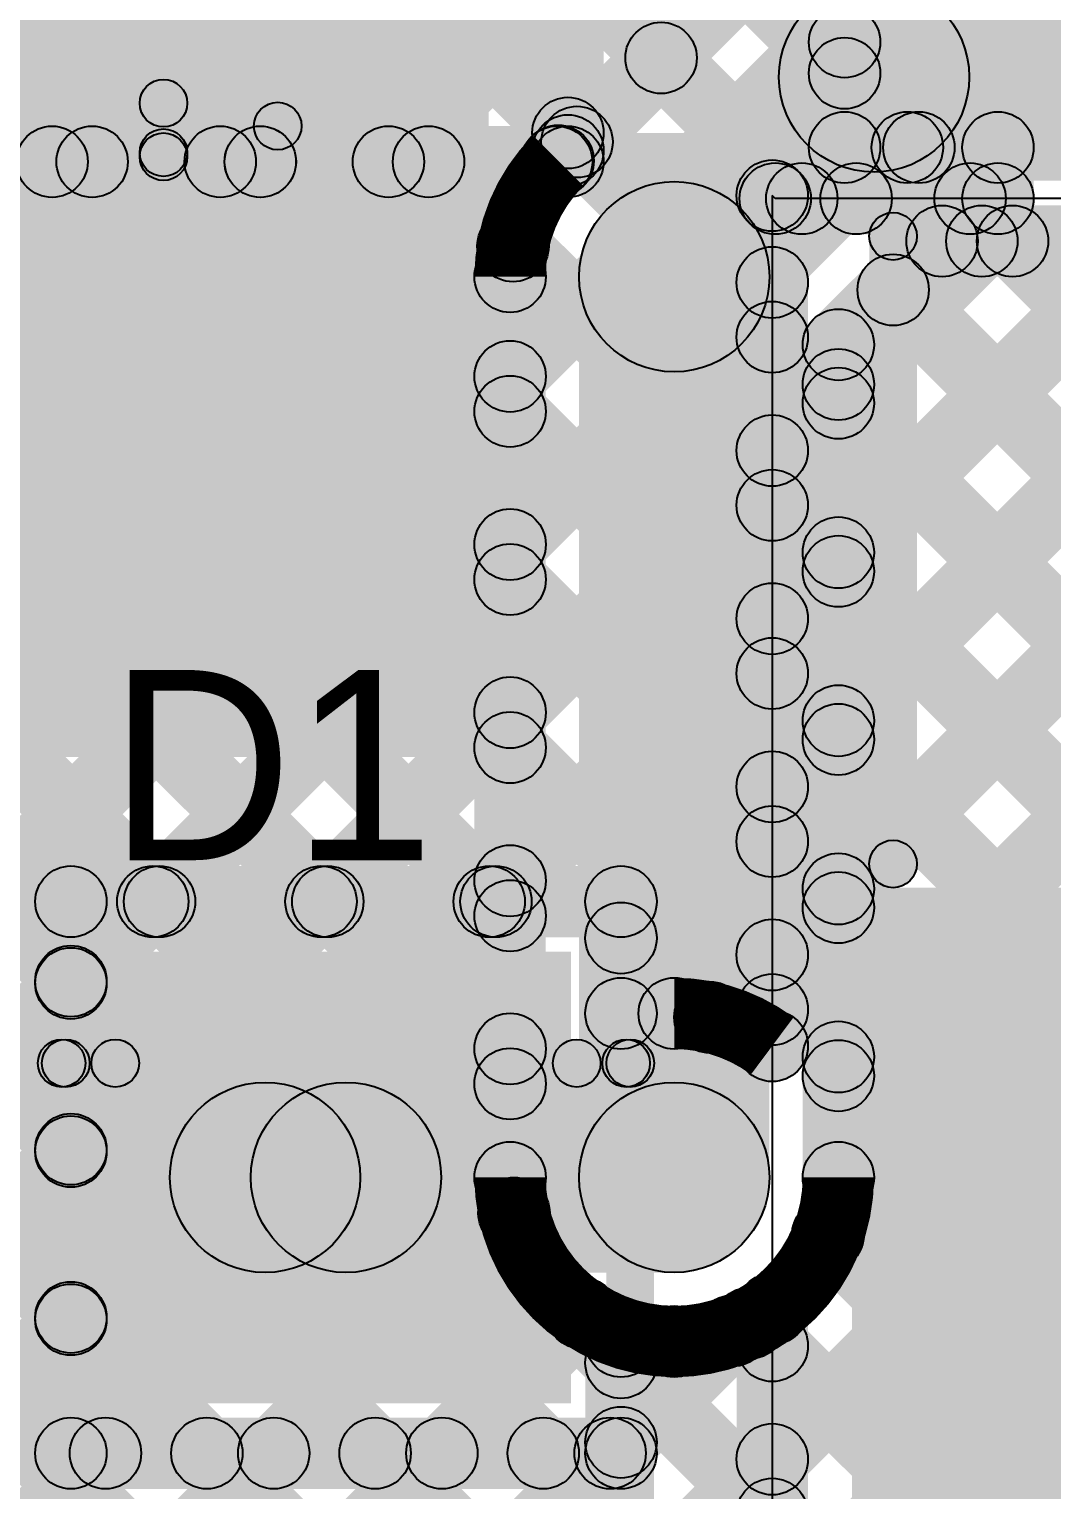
# Model space of a CAD drawing. Header units: millimetres. Extents: x 0 to 210, y 0 to 213.
# Drawn here: x 0.8904 to 1.1054, y 1.3029 to 1.6101 of the extents above; entities that cross this region are included whole.
import ezdxf

# ---------------------------------------------------------------- set-up
doc = ezdxf.new("R2010")
doc.units = ezdxf.units.MM
doc.header["$MEASUREMENT"] = 0
for name, color, linetype in [('BottomLayer', 5, 'Continuous'), ('TopLayer', 1, 'Continuous'), ('TopOverlay', 2, 'Continuous'), ('TopPaste', 8, 'Continuous'), ('TopSolder', 216, 'Continuous'), ('ViaHoleLayer', 16, 'Continuous')]:
    doc.layers.add(name, color=color, linetype=linetype)

# ---------------------------------------------------------------- blocks, each defined once
blk = doc.blocks.new('SLF10145T_100M2R5_PF_33')
at = {"layer": 'TopLayer'}
blk.add_hatch(color=1, dxfattribs=at).paths.add_polyline_path([(0.11024, 0.06299), (0.20866, 0.06299), (0.20866, -0.06299), (0.11024, -0.06299)])
at = {"layer": 'TopOverlay'}
h = blk.add_hatch(color=2, dxfattribs=at)
edge = h.paths.add_edge_path()
edge.add_arc((0.204, -0.072), 0.005, 0, 360)
for points in [[(0.199, -0.072), (0.209, -0.072), (0.209, -0.204), (0.199, -0.204)], [(0.204, -0.199), (0.204, -0.209), (-0.204, -0.209), (-0.204, -0.199)]]:
    blk.add_hatch(color=2, dxfattribs=at).paths.add_polyline_path(points)
h = blk.add_hatch(color=2, dxfattribs=at)
edge = h.paths.add_edge_path()
edge.add_arc((0.204, -0.204), 0.005, 0, 360)
h = blk.add_hatch(color=2, dxfattribs=at)
edge = h.paths.add_edge_path()
edge.add_arc((0.204, -0.204), 0.005, 0, 360)
at = {"layer": 'TopPaste'}
blk.add_hatch(color=8, dxfattribs=at).paths.add_polyline_path([(0.11024, 0.06299), (0.20866, 0.06299), (0.20866, -0.06299), (0.11024, -0.06299)])
at = {"layer": 'TopSolder'}
blk.add_hatch(color=216, dxfattribs=at).paths.add_polyline_path([(0.10624, 0.06699), (0.21266, 0.06699), (0.21266, -0.06699), (0.10624, -0.06699)])
at = {"layer": 'TopOverlay'}
for centre in [(0.204, -0.072), (0.204, -0.204), (0.204, -0.204)]:
    blk.add_circle(centre, 0.005, dxfattribs=at)
blk = doc.blocks.new('DO_214AC_37')
at = {"layer": 'TopLayer'}
for points in [[(-0.13209, -0.04331), (-0.13209, 0.04331), (-0.04508, 0.04331), (-0.04508, -0.04331)], [(0.04508, -0.04331), (0.04508, 0.04331), (0.13209, 0.04331), (0.13209, -0.04331)]]:
    blk.add_hatch(color=1, dxfattribs=at).paths.add_polyline_path(points)
at = {"layer": 'TopOverlay'}
for points in [[(-0.194, -0.06496), (-0.13512, -0.06496), (-0.13512, 0.06496), (-0.194, 0.06496)], [(-0.13598, 0.04591), (-0.09354, 0.04591), (-0.09354, 0.06496), (-0.13598, 0.06496)], [(0.1126, 0.06476), (0.1126, 0.05476), (-0.10307, 0.05476), (-0.10307, 0.06476)], [(0.1076, 0.0589), (0.1176, 0.0589), (0.1176, 0.0485), (0.1076, 0.0485)], [(-0.13598, -0.06496), (-0.09354, -0.06496), (-0.09354, -0.04591), (-0.13598, -0.04591)], [(0.1076, -0.0485), (0.1176, -0.0485), (0.1176, -0.0589), (0.1076, -0.0589)], [(0.1126, -0.05476), (0.1126, -0.06476), (-0.10307, -0.06476), (-0.10307, -0.05476)]]:
    blk.add_hatch(color=2, dxfattribs=at).paths.add_polyline_path(points)
h = blk.add_hatch(color=2, dxfattribs=at)
edge = h.paths.add_edge_path()
edge.add_arc((-0.10307, 0.05976), 0.005, 0, 360)
h = blk.add_hatch(color=2, dxfattribs=at)
edge = h.paths.add_edge_path()
edge.add_arc((0.1126, 0.05976), 0.005, 0, 360)
h = blk.add_hatch(color=2, dxfattribs=at)
edge = h.paths.add_edge_path()
edge.add_arc((0.1126, 0.0589), 0.005, 0, 360)
h = blk.add_hatch(color=2, dxfattribs=at)
edge = h.paths.add_edge_path()
edge.add_arc((0.1126, 0.0485), 0.005, 0, 360)
h = blk.add_hatch(color=2, dxfattribs=at)
edge = h.paths.add_edge_path()
edge.add_arc((0.1126, -0.0485), 0.005, 0, 360)
h = blk.add_hatch(color=2, dxfattribs=at)
edge = h.paths.add_edge_path()
edge.add_arc((-0.10307, -0.05976), 0.005, 0, 360)
h = blk.add_hatch(color=2, dxfattribs=at)
edge = h.paths.add_edge_path()
edge.add_arc((0.1126, -0.0589), 0.005, 0, 360)
h = blk.add_hatch(color=2, dxfattribs=at)
edge = h.paths.add_edge_path()
edge.add_arc((0.1126, -0.05976), 0.005, 0, 360)
at = {"layer": 'TopPaste'}
for points in [[(-0.13209, -0.04331), (-0.13209, 0.04331), (-0.04508, 0.04331), (-0.04508, -0.04331)], [(0.04508, -0.04331), (0.04508, 0.04331), (0.13209, 0.04331), (0.13209, -0.04331)]]:
    blk.add_hatch(color=8, dxfattribs=at).paths.add_polyline_path(points)
at = {"layer": 'TopSolder'}
for points in [[(-0.13609, -0.04731), (-0.13609, 0.04731), (-0.04108, 0.04731), (-0.04108, -0.04731)], [(0.04108, -0.04731), (0.04108, 0.04731), (0.13609, 0.04731), (0.13609, -0.04731)]]:
    blk.add_hatch(color=216, dxfattribs=at).paths.add_polyline_path(points)
at = {"layer": 'TopOverlay'}
for centre in [(-0.10307, 0.05976), (0.1126, 0.05976), (0.1126, 0.0589), (0.1126, 0.0485), (0.1126, -0.0485), (-0.10307, -0.05976), (0.1126, -0.0589), (0.1126, -0.05976)]:
    blk.add_circle(centre, 0.005, dxfattribs=at)
blk = doc.blocks.new('DO_214AC_38')
at = {"layer": 'TopLayer'}
blk.add_hatch(color=1, dxfattribs=at).paths.add_polyline_path([(0.04508, -0.04331), (0.04508, 0.04331), (0.13209, 0.04331), (0.13209, -0.04331)])
at = {"layer": 'TopOverlay'}
for points in [[(-0.10307, 0.05476), (-0.10307, 0.06476), (0.1126, 0.06476), (0.1126, 0.05476)], [(0.1076, 0.0589), (0.1176, 0.0589), (0.1176, 0.0485), (0.1076, 0.0485)], [(0.1076, -0.0485), (0.1176, -0.0485), (0.1176, -0.0589), (0.1076, -0.0589)], [(-0.10307, -0.06476), (-0.10307, -0.05476), (0.1126, -0.05476), (0.1126, -0.06476)]]:
    blk.add_hatch(color=2, dxfattribs=at).paths.add_polyline_path(points)
h = blk.add_hatch(color=2, dxfattribs=at)
edge = h.paths.add_edge_path()
edge.add_arc((0.1126, 0.05976), 0.005, 0, 360)
h = blk.add_hatch(color=2, dxfattribs=at)
edge = h.paths.add_edge_path()
edge.add_arc((0.1126, 0.0589), 0.005, 0, 360)
h = blk.add_hatch(color=2, dxfattribs=at)
edge = h.paths.add_edge_path()
edge.add_arc((0.1126, 0.0485), 0.005, 0, 360)
h = blk.add_hatch(color=2, dxfattribs=at)
edge = h.paths.add_edge_path()
edge.add_arc((0.1126, -0.0485), 0.005, 0, 360)
h = blk.add_hatch(color=2, dxfattribs=at)
edge = h.paths.add_edge_path()
edge.add_arc((0.1126, -0.0589), 0.005, 0, 360)
h = blk.add_hatch(color=2, dxfattribs=at)
edge = h.paths.add_edge_path()
edge.add_arc((0.1126, -0.05976), 0.005, 0, 360)
at = {"layer": 'TopPaste'}
blk.add_hatch(color=8, dxfattribs=at).paths.add_polyline_path([(0.04508, -0.04331), (0.04508, 0.04331), (0.13209, 0.04331), (0.13209, -0.04331)])
at = {"layer": 'TopSolder'}
blk.add_hatch(color=216, dxfattribs=at).paths.add_polyline_path([(0.04108, -0.04731), (0.04108, 0.04731), (0.13609, 0.04731), (0.13609, -0.04731)])
at = {"layer": 'TopOverlay'}
for centre in [(0.1126, 0.05976), (0.1126, 0.0589), (0.1126, 0.0485), (0.1126, -0.0485), (0.1126, -0.0589), (0.1126, -0.05976)]:
    blk.add_circle(centre, 0.005, dxfattribs=at)

msp = doc.modelspace()

# ---------------------------------------------------------------- hatches: boundary and pattern name
at = {"layer": 'BottomLayer'}
for points in [[(0.59705, 2.0196), (0.60766, 2.0302), (1.02854, 1.60933), (1.01793, 1.59872)], [(0.59032, 1.99097), (0.60093, 2.00158), (1.01086, 1.59165), (1.00025, 1.58104)], [(0.4958, 1.20752), (0.4852, 1.21813), (1.23787, 1.9708), (1.24848, 1.9602)], [(0.58914, 1.95679), (0.59975, 1.9674), (0.99741, 1.56974), (0.9868, 1.55914)], [(0.4958, 1.17217), (0.4852, 1.18277), (1.2387, 1.93627), (1.2493, 1.92567)], [(0.58964, 1.92094), (0.60025, 1.93155), (0.9968, 1.53499), (0.9862, 1.52439)], [(0.58964, 1.92094), (0.60025, 1.93154), (0.9968, 1.53499), (0.9862, 1.52438)], [(0.4958, 1.13681), (0.4852, 1.14742), (1.24458, 1.9068), (1.25519, 1.8962)], [(0.59188, 1.88334), (0.60249, 1.89395), (0.9968, 1.49964), (0.9862, 1.48903)], [(0.59272, 1.84715), (0.60333, 1.85775), (0.9968, 1.46428), (0.9862, 1.45367)], [(0.4958, 1.10145), (0.4852, 1.11206), (1.15564, 1.7825), (1.16624, 1.77189)], [(0.4958, 1.0661), (0.4852, 1.07671), (1.16648, 1.75799), (1.17709, 1.74739)], [(0.72342, 1.68109), (0.73403, 1.6917), (0.9968, 1.42892), (0.9862, 1.41832)], [(0.71182, 1.65734), (0.72243, 1.66795), (0.9968, 1.39357), (0.9862, 1.38296)], [(0.64382, 1.65463), (0.65442, 1.66524), (1.04147, 1.2782), (1.03086, 1.26759)], [(0.6779, 1.65591), (0.68851, 1.66651), (1.0697, 1.28532), (1.0591, 1.27471)], [(0.54046, 1.65193), (0.55106, 1.66253), (1.0098, 1.20379), (0.9992, 1.19319)], [(0.57512, 1.65262), (0.58572, 1.66323), (1.01112, 1.23783), (1.00052, 1.22722)], [(0.60956, 1.65353), (0.62017, 1.66414), (1.02232, 1.26199), (1.01171, 1.25138)], [(1.00691, 1.57709), (0.9963, 1.5877), (1.0383, 1.6297), (1.04891, 1.61909)], [(1.068, 1.58), (1.068, 1.62), (1.614, 1.62), (1.614, 1.58)], [(1.04014, 1.54386), (1.01186, 1.57214), (1.05386, 1.61414), (1.08214, 1.58586)], [(1.08229, 1.558), (1.08229, 1.573), (1.614, 1.573), (1.614, 1.558)], [(0.7521, 1.0042), (0.74149, 1.0148), (1.29749, 1.5708), (1.3081, 1.5602)], [(1.05646, 1.2732), (1.04585, 1.28381), (1.33285, 1.5708), (1.34345, 1.5602)], [(1.06354, 1.351), (1.05294, 1.3616), (1.26214, 1.5708), (1.27274, 1.5602)], [(1.0658, 1.45932), (1.0552, 1.46993), (1.15607, 1.5708), (1.16668, 1.5602)], [(1.0658, 1.38861), (1.0552, 1.39922), (1.22678, 1.5708), (1.23739, 1.5602)], [(1.0658, 1.42397), (1.0552, 1.43457), (1.19143, 1.5708), (1.20203, 1.5602)], [(1.0658, 1.53841), (1.0552, 1.54901), (1.07699, 1.5708), (1.08759, 1.5602)], [(1.0658, 1.53003), (1.0552, 1.54064), (1.08536, 1.5708), (1.09597, 1.5602)], [(1.0658, 1.49468), (1.0552, 1.50528), (1.12072, 1.5708), (1.13132, 1.5602)], [(1.09332, 1.27471), (1.08271, 1.28532), (1.3682, 1.5708), (1.37881, 1.5602)], [(1.09181, 1.5602), (1.10241, 1.5708), (1.4228, 1.25041), (1.4122, 1.23981)], [(1.06672, 1.54993), (1.07733, 1.56054), (1.4228, 1.21506), (1.4122, 1.20445)], [(0.999, 1.36858), (0.984, 1.36858), (0.984, 1.558), (0.999, 1.558)], [(1.046, 1.36858), (1.006, 1.36858), (1.006, 1.558), (1.046, 1.558)], [(0.4958, 1.03074), (0.4852, 1.04135), (0.9862, 1.54235), (0.9968, 1.53174)], [(1.068, 1.36858), (1.053, 1.36858), (1.053, 1.54371), (1.068, 1.54371)], [(1.0552, 1.5261), (1.0658, 1.5367), (1.4228, 1.1797), (1.4122, 1.1691)], [(0.4958, 0.99539), (0.4852, 1.006), (0.9862, 1.507), (0.9968, 1.49639)], [(1.0552, 1.49074), (1.0658, 1.50135), (1.32215, 1.245), (1.31155, 1.23439)], [(0.4958, 0.96003), (0.4852, 0.97064), (0.9862, 1.47164), (0.9968, 1.46103)], [(1.0552, 1.45538), (1.0658, 1.46599), (1.31001, 1.22178), (1.29941, 1.21117)], [(1.0552, 1.45539), (1.0658, 1.46599), (1.31001, 1.22178), (1.29941, 1.21118)], [(0.57492, 1.00379), (0.56431, 1.0144), (0.9862, 1.43628), (0.9968, 1.42568)], [(1.0552, 1.42003), (1.0658, 1.43064), (1.3138, 1.18264), (1.3032, 1.17203)], [(0.61068, 1.0042), (0.60007, 1.0148), (0.9862, 1.40093), (0.9968, 1.39032)], [(1.0552, 1.38467), (1.0658, 1.39528), (1.3138, 1.14728), (1.3032, 1.13667)], [(0.64603, 1.0042), (0.63543, 1.0148), (0.98702, 1.3664), (0.99763, 1.35579)], [(1.05309, 1.35142), (1.0637, 1.36203), (1.3138, 1.11192), (1.3032, 1.10132)], [(0.68139, 1.0042), (0.67078, 1.0148), (1.00132, 1.34534), (1.01193, 1.33474)], [(1.03653, 1.33263), (1.04714, 1.34323), (1.10506, 1.28532), (1.09445, 1.27471)], [(0.71674, 1.0042), (0.70614, 1.0148), (1.03298, 1.34165), (1.04359, 1.33104)]]:
    msp.add_hatch(color=5, dxfattribs=at).paths.add_polyline_path(points)
h = msp.add_hatch(color=5, dxfattribs=at)
edge = h.paths.add_edge_path()
edge.add_arc((1.068, 1.6), 0.02, 0, 360)
h = msp.add_hatch(color=5, dxfattribs=at)
edge = h.paths.add_edge_path()
edge.add_arc((1.068, 1.6), 0.02, 0, 360)
h = msp.add_hatch(color=5, dxfattribs=at)
edge = h.paths.add_edge_path()
edge.add_arc((1.02323, 1.60402), 0.0075, 0, 360)
h = msp.add_hatch(color=5, dxfattribs=at)
edge = h.paths.add_edge_path()
edge.add_arc((1.00556, 1.58635), 0.0075, 0, 360)
h = msp.add_hatch(color=5, dxfattribs=at)
edge = h.paths.add_edge_path()
edge.add_arc((1.0016, 1.5824), 0.0075, 0, 360)
h = msp.add_hatch(color=5, dxfattribs=at)
edge = h.paths.add_edge_path()
edge.add_arc((1.0016, 1.5824), 0.0075, 0, 360)
h = msp.add_hatch(color=5, dxfattribs=at)
edge = h.paths.add_edge_path()
edge.add_arc((1.0016, 1.5824), 0.0075, 0, 360)
h = msp.add_hatch(color=5, dxfattribs=at)
edge = h.paths.add_edge_path()
edge.add_arc((1.026, 1.558), 0.02, 0, 360)
h = msp.add_hatch(color=5, dxfattribs=at)
edge = h.paths.add_edge_path()
edge.add_arc((1.026, 1.558), 0.02, 0, 360)
h = msp.add_hatch(color=5, dxfattribs=at)
edge = h.paths.add_edge_path()
edge.add_arc((1.08229, 1.5655), 0.0075, 0, 360)
h = msp.add_hatch(color=5, dxfattribs=at)
edge = h.paths.add_edge_path()
edge.add_arc((1.08229, 1.5655), 0.0075, 0, 360)
h = msp.add_hatch(color=5, dxfattribs=at)
edge = h.paths.add_edge_path()
edge.add_arc((1.09066, 1.5655), 0.0075, 0, 360)
h = msp.add_hatch(color=5, dxfattribs=at)
edge = h.paths.add_edge_path()
edge.add_arc((1.09711, 1.5655), 0.0075, 0, 360)
h = msp.add_hatch(color=5, dxfattribs=at)
edge = h.paths.add_edge_path()
edge.add_arc((0.99211, 1.56444), 0.0075, 0, 360)
h = msp.add_hatch(color=5, dxfattribs=at)
edge = h.paths.add_edge_path()
edge.add_arc((0.9915, 1.558), 0.0075, 0, 360)
h = msp.add_hatch(color=5, dxfattribs=at)
edge = h.paths.add_edge_path()
edge.add_arc((0.9915, 1.558), 0.0075, 0, 360)
h = msp.add_hatch(color=5, dxfattribs=at)
edge = h.paths.add_edge_path()
edge.add_arc((0.9915, 1.558), 0.0075, 0, 360)
h = msp.add_hatch(color=5, dxfattribs=at)
edge = h.paths.add_edge_path()
edge.add_arc((1.07202, 1.55523), 0.0075, 0, 360)
h = msp.add_hatch(color=5, dxfattribs=at)
edge = h.paths.add_edge_path()
edge.add_arc((1.0605, 1.54371), 0.0075, 0, 360)
h = msp.add_hatch(color=5, dxfattribs=at)
edge = h.paths.add_edge_path()
edge.add_arc((1.0605, 1.54371), 0.0075, 0, 360)
h = msp.add_hatch(color=5, dxfattribs=at)
edge = h.paths.add_edge_path()
edge.add_arc((0.9915, 1.53705), 0.0075, 0, 360)
h = msp.add_hatch(color=5, dxfattribs=at)
edge = h.paths.add_edge_path()
edge.add_arc((1.0605, 1.53534), 0.0075, 0, 360)
h = msp.add_hatch(color=5, dxfattribs=at)
edge = h.paths.add_edge_path()
edge.add_arc((0.9915, 1.52969), 0.0075, 0, 360)
h = msp.add_hatch(color=5, dxfattribs=at)
edge = h.paths.add_edge_path()
edge.add_arc((0.9915, 1.52969), 0.0075, 0, 360)
h = msp.add_hatch(color=5, dxfattribs=at)
edge = h.paths.add_edge_path()
edge.add_arc((1.0605, 1.5314), 0.0075, 0, 360)
h = msp.add_hatch(color=5, dxfattribs=at)
edge = h.paths.add_edge_path()
edge.add_arc((0.9915, 1.50169), 0.0075, 0, 360)
h = msp.add_hatch(color=5, dxfattribs=at)
edge = h.paths.add_edge_path()
edge.add_arc((1.0605, 1.49998), 0.0075, 0, 360)
h = msp.add_hatch(color=5, dxfattribs=at)
edge = h.paths.add_edge_path()
edge.add_arc((1.0605, 1.49605), 0.0075, 0, 360)
h = msp.add_hatch(color=5, dxfattribs=at)
edge = h.paths.add_edge_path()
edge.add_arc((0.9915, 1.49433), 0.0075, 0, 360)
h = msp.add_hatch(color=5, dxfattribs=at)
edge = h.paths.add_edge_path()
edge.add_arc((0.9915, 1.46634), 0.0075, 0, 360)
h = msp.add_hatch(color=5, dxfattribs=at)
edge = h.paths.add_edge_path()
edge.add_arc((1.0605, 1.46463), 0.0075, 0, 360)
h = msp.add_hatch(color=5, dxfattribs=at)
edge = h.paths.add_edge_path()
edge.add_arc((0.9915, 1.45898), 0.0075, 0, 360)
h = msp.add_hatch(color=5, dxfattribs=at)
edge = h.paths.add_edge_path()
edge.add_arc((1.0605, 1.46069), 0.0075, 0, 360)
h = msp.add_hatch(color=5, dxfattribs=at)
edge = h.paths.add_edge_path()
edge.add_arc((1.0605, 1.46069), 0.0075, 0, 360)
h = msp.add_hatch(color=5, dxfattribs=at)
edge = h.paths.add_edge_path()
edge.add_arc((0.9915, 1.43098), 0.0075, 0, 360)
h = msp.add_hatch(color=5, dxfattribs=at)
edge = h.paths.add_edge_path()
edge.add_arc((1.0605, 1.42927), 0.0075, 0, 360)
h = msp.add_hatch(color=5, dxfattribs=at)
edge = h.paths.add_edge_path()
edge.add_arc((1.0605, 1.42533), 0.0075, 0, 360)
h = msp.add_hatch(color=5, dxfattribs=at)
edge = h.paths.add_edge_path()
edge.add_arc((0.9915, 1.42362), 0.0075, 0, 360)
h = msp.add_hatch(color=5, dxfattribs=at)
edge = h.paths.add_edge_path()
edge.add_arc((0.9915, 1.39563), 0.0075, 0, 360)
h = msp.add_hatch(color=5, dxfattribs=at)
edge = h.paths.add_edge_path()
edge.add_arc((1.0605, 1.39392), 0.0075, 0, 360)
h = msp.add_hatch(color=5, dxfattribs=at)
edge = h.paths.add_edge_path()
edge.add_arc((0.9915, 1.38827), 0.0075, 0, 360)
h = msp.add_hatch(color=5, dxfattribs=at)
edge = h.paths.add_edge_path()
edge.add_arc((1.0605, 1.38998), 0.0075, 0, 360)
h = msp.add_hatch(color=5, dxfattribs=at)
edge = h.paths.add_edge_path()
edge.add_arc((1.026, 1.36858), 0.02, 0, 360)
h = msp.add_hatch(color=5, dxfattribs=at)
edge = h.paths.add_edge_path()
edge.add_arc((1.026, 1.36858), 0.01181, 0, 360)
h = msp.add_hatch(color=5, dxfattribs=at)
edge = h.paths.add_edge_path()
edge.add_arc((0.9915, 1.36858), 0.0075, 0, 360)
h = msp.add_hatch(color=5, dxfattribs=at)
edge = h.paths.add_edge_path()
edge.add_arc((0.9915, 1.36858), 0.0075, 0, 360)
h = msp.add_hatch(color=5, dxfattribs=at)
edge = h.paths.add_edge_path()
edge.add_arc((1.0605, 1.36858), 0.0075, 0, 360)
h = msp.add_hatch(color=5, dxfattribs=at)
edge = h.paths.add_edge_path()
edge.add_arc((1.0605, 1.36858), 0.0075, 0, 360)
h = msp.add_hatch(color=5, dxfattribs=at)
edge = h.paths.add_edge_path()
edge.add_arc((0.99232, 1.36109), 0.0075, 0, 360)
h = msp.add_hatch(color=5, dxfattribs=at)
edge = h.paths.add_edge_path()
edge.add_arc((1.0584, 1.35672), 0.0075, 0, 360)
h = msp.add_hatch(color=5, dxfattribs=at)
edge = h.paths.add_edge_path()
edge.add_arc((1.05824, 1.3563), 0.0075, 0, 360)
h = msp.add_hatch(color=5, dxfattribs=at)
edge = h.paths.add_edge_path()
edge.add_arc((1.00662, 1.34004), 0.0075, 0, 360)
h = msp.add_hatch(color=5, dxfattribs=at)
edge = h.paths.add_edge_path()
edge.add_arc((1.04183, 1.33793), 0.0075, 0, 360)
h = msp.add_hatch(color=5, dxfattribs=at)
edge = h.paths.add_edge_path()
edge.add_arc((1.03828, 1.33634), 0.0075, 0, 360)
at = {"layer": 'TopLayer'}
for points in [[(0.73567, 1.7042), (0.74628, 1.7148), (1.05191, 1.40917), (1.0413, 1.39857)], [(0.33, 1.457), (0.987, 1.457), (0.987, 1.703), (0.33, 1.703)], [(1.01116, 1.58219), (0.99616, 1.58219), (0.99616, 1.70381), (1.01116, 1.70381)], [(1.06931, 1.58519), (1.05431, 1.58519), (1.05431, 1.6985), (1.06931, 1.6985)], [(0.72342, 1.68109), (0.73403, 1.6917), (0.99384, 1.43189), (0.98323, 1.42128)], [(0.71182, 1.65734), (0.72243, 1.66795), (0.95848, 1.43189), (0.94788, 1.42128)], [(0.6779, 1.65591), (0.68851, 1.66651), (0.92313, 1.43189), (0.91252, 1.42128)], [(0.99835, 1.65365), (1.00896, 1.66426), (1.06712, 1.6061), (1.05651, 1.59549)], [(1.00896, 1.57926), (0.99835, 1.58986), (1.05651, 1.64802), (1.06712, 1.63741)], [(0.94765, 1.58969), (0.93765, 1.58969), (0.93765, 1.643), (0.94765, 1.643)], [(0.99835, 1.6183), (1.00896, 1.6289), (1.05813, 1.57974), (1.04752, 1.56913)], [(0.86526, 1.4002), (0.85465, 1.4108), (1.05651, 1.61267), (1.06712, 1.60206)], [(0.99835, 1.58294), (1.00896, 1.59355), (1.05191, 1.5506), (1.0413, 1.53999)], [(1.06181, 1.57769), (1.06181, 1.59269), (1.09405, 1.59269), (1.09405, 1.57769)], [(0.88165, 1.57469), (0.88165, 1.58969), (1.00366, 1.58969), (1.00366, 1.57469)], [(1.00659, 1.57689), (0.99599, 1.5875), (0.99835, 1.58986), (1.00896, 1.57926)], [(1.06954, 1.56913), (1.05894, 1.57974), (1.0697, 1.5905), (1.0803, 1.57989)], [(1.07212, 1.57989), (1.08272, 1.5905), (1.09348, 1.57974), (1.08288, 1.56913)], [(0.75076, 1.42713), (0.74016, 1.43773), (0.88992, 1.5875), (0.90053, 1.57689)], [(0.75919, 1.4002), (0.74858, 1.4108), (0.92528, 1.5875), (0.93588, 1.57689)], [(0.79455, 1.4002), (0.78394, 1.4108), (0.96063, 1.5875), (0.97124, 1.57689)], [(0.8299, 1.4002), (0.81929, 1.4108), (0.99599, 1.5875), (1.00659, 1.57689)], [(0.89834, 1.57689), (0.90894, 1.5875), (1.05191, 1.44453), (1.0413, 1.43392)], [(0.93369, 1.57689), (0.9443, 1.5875), (1.05191, 1.47989), (1.0413, 1.46928)], [(0.93369, 1.57689), (0.9443, 1.5875), (1.05191, 1.47989), (1.0413, 1.46928)], [(0.96905, 1.57689), (0.97966, 1.5875), (1.05191, 1.51524), (1.0413, 1.50464)], [(1.10155, 1.57443), (1.08655, 1.57443), (1.08655, 1.58519), (1.10155, 1.58519)], [(1.04723, 1.56693), (1.04723, 1.58193), (1.09405, 1.58193), (1.09405, 1.56693)], [(1.05411, 1.39625), (1.03911, 1.39625), (1.03911, 1.57506), (1.05411, 1.57506)], [(0.74016, 1.55829), (0.75076, 1.5689), (0.9045, 1.41517), (0.89389, 1.40456)], [(0.9217, 1.42128), (0.91109, 1.43189), (1.0413, 1.5621), (1.05191, 1.55149)], [(0.95705, 1.42128), (0.94645, 1.43189), (1.0413, 1.52675), (1.05191, 1.51614)], [(0.99241, 1.42128), (0.9818, 1.43189), (1.0413, 1.49139), (1.05191, 1.48078)], [(1.02011, 1.41363), (1.0095, 1.42424), (1.0413, 1.45603), (1.05191, 1.44543)], [(0.89919, 1.41909), (0.89919, 1.43409), (1.01481, 1.43409), (1.01481, 1.41909)], [(0.90669, 1.31058), (0.89169, 1.31058), (0.89169, 1.42659), (0.90669, 1.42659)], [(1.02231, 1.40308), (1.00731, 1.40308), (1.00731, 1.42659), (1.02231, 1.42659)], [(1.03879, 1.39696), (1.02819, 1.40756), (1.0413, 1.42068), (1.05191, 1.41007)], [(0.8818, 1.38139), (0.8712, 1.392), (0.89389, 1.41469), (0.9045, 1.40408)], [(1.01481, 1.39558), (1.01481, 1.41058), (1.026, 1.41058), (1.026, 1.39558)], [(0.8712, 1.3919), (0.8818, 1.4025), (0.9045, 1.37981), (0.89389, 1.3692)], [(0.94, 1.34858), (0.94, 1.38858), (0.957, 1.38858), (0.957, 1.34858)], [(0.957, 1.34858), (0.957, 1.38858), (1.026, 1.38858), (1.026, 1.34858)], [(0.8818, 1.34603), (0.8712, 1.35664), (0.89389, 1.37933), (0.9045, 1.36873)], [(0.8712, 1.35654), (0.8818, 1.36715), (0.9045, 1.34446), (0.89389, 1.33385)], [(0.8818, 1.31068), (0.8712, 1.32128), (0.89389, 1.34398), (0.9045, 1.33337)], [(1.03653, 1.33263), (1.04714, 1.34323), (1.05191, 1.33846), (1.0413, 1.32786)], [(1.02011, 1.30756), (1.0095, 1.31817), (1.03298, 1.34165), (1.04359, 1.33104)], [(1.01481, 1.32658), (1.01481, 1.34158), (1.026, 1.34158), (1.026, 1.32658)], [(1.05411, 1.15266), (1.03911, 1.15266), (1.03911, 1.34091), (1.05411, 1.34091)], [(1.02231, 1.31058), (1.00731, 1.31058), (1.00731, 1.33408), (1.02231, 1.33408)], [(1.0095, 1.3243), (1.02011, 1.33491), (1.05191, 1.30311), (1.0413, 1.2925)], [(0.8712, 1.32119), (0.8818, 1.33179), (0.91379, 1.2998), (0.90319, 1.2892)], [(0.89919, 1.30308), (0.89919, 1.31808), (1.01481, 1.31808), (1.01481, 1.30308)], [(1.01782, 1.30528), (1.00722, 1.31588), (1.0095, 1.31817), (1.02011, 1.30756)], [(0.89568, 1.2892), (0.88507, 1.2998), (0.90115, 1.31588), (0.91176, 1.30528)], [(0.93103, 1.2892), (0.92043, 1.2998), (0.9365, 1.31588), (0.94711, 1.30528)], [(0.92246, 1.30528), (0.93307, 1.31588), (0.94915, 1.2998), (0.93854, 1.2892)], [(0.96639, 1.2892), (0.95578, 1.2998), (0.97186, 1.31588), (0.98247, 1.30528)], [(0.95782, 1.30528), (0.96843, 1.31588), (0.9845, 1.2998), (0.9739, 1.2892)], [(1.00174, 1.2892), (0.99114, 1.2998), (1.00722, 1.31588), (1.01782, 1.30528)], [(0.99317, 1.30528), (1.00378, 1.31588), (1.01986, 1.2998), (1.00925, 1.2892)], [(1.0288, 1.2809), (1.0182, 1.29151), (1.0413, 1.31461), (1.05191, 1.30401)]]:
    msp.add_hatch(color=1, dxfattribs=at).paths.add_polyline_path(points)
h = msp.add_hatch(color=1, dxfattribs=at)
edge = h.paths.add_edge_path()
edge.add_arc((1.06181, 1.60736), 0.0075, 0, 360)
h = msp.add_hatch(color=1, dxfattribs=at)
edge = h.paths.add_edge_path()
edge.add_arc((1.06181, 1.6008), 0.0075, 0, 360)
h = msp.add_hatch(color=1, dxfattribs=at)
edge = h.paths.add_edge_path()
edge.add_arc((0.94265, 1.58969), 0.005, 0, 360)
h = msp.add_hatch(color=1, dxfattribs=at)
edge = h.paths.add_edge_path()
edge.add_arc((1.00366, 1.58824), 0.0075, 0, 360)
h = msp.add_hatch(color=1, dxfattribs=at)
edge = h.paths.add_edge_path()
edge.add_arc((1.00366, 1.58456), 0.0075, 0, 360)
h = msp.add_hatch(color=1, dxfattribs=at)
edge = h.paths.add_edge_path()
edge.add_arc((1.00366, 1.58456), 0.0075, 0, 360)
h = msp.add_hatch(color=1, dxfattribs=at)
edge = h.paths.add_edge_path()
edge.add_arc((1.06181, 1.58519), 0.0075, 0, 360)
h = msp.add_hatch(color=1, dxfattribs=at)
edge = h.paths.add_edge_path()
edge.add_arc((1.06181, 1.58519), 0.0075, 0, 360)
h = msp.add_hatch(color=1, dxfattribs=at)
edge = h.paths.add_edge_path()
edge.add_arc((1.075, 1.58519), 0.0075, 0, 360)
h = msp.add_hatch(color=1, dxfattribs=at)
edge = h.paths.add_edge_path()
edge.add_arc((1.07742, 1.58519), 0.0075, 0, 360)
h = msp.add_hatch(color=1, dxfattribs=at)
edge = h.paths.add_edge_path()
edge.add_arc((1.09405, 1.58519), 0.0075, 0, 360)
h = msp.add_hatch(color=1, dxfattribs=at)
edge = h.paths.add_edge_path()
edge.add_arc((1.09405, 1.58519), 0.0075, 0, 360)
h = msp.add_hatch(color=1, dxfattribs=at)
edge = h.paths.add_edge_path()
edge.add_arc((0.89522, 1.58219), 0.0075, 0, 360)
h = msp.add_hatch(color=1, dxfattribs=at)
edge = h.paths.add_edge_path()
edge.add_arc((0.90364, 1.58219), 0.0075, 0, 360)
h = msp.add_hatch(color=1, dxfattribs=at)
edge = h.paths.add_edge_path()
edge.add_arc((0.93058, 1.58219), 0.0075, 0, 360)
h = msp.add_hatch(color=1, dxfattribs=at)
edge = h.paths.add_edge_path()
edge.add_arc((0.93899, 1.58219), 0.0075, 0, 360)
h = msp.add_hatch(color=1, dxfattribs=at)
edge = h.paths.add_edge_path()
edge.add_arc((0.939, 1.58219), 0.0075, 0, 360)
h = msp.add_hatch(color=1, dxfattribs=at)
edge = h.paths.add_edge_path()
edge.add_arc((0.96593, 1.58219), 0.0075, 0, 360)
h = msp.add_hatch(color=1, dxfattribs=at)
edge = h.paths.add_edge_path()
edge.add_arc((0.97435, 1.58219), 0.0075, 0, 360)
h = msp.add_hatch(color=1, dxfattribs=at)
edge = h.paths.add_edge_path()
edge.add_arc((1.00129, 1.58219), 0.0075, 0, 360)
h = msp.add_hatch(color=1, dxfattribs=at)
edge = h.paths.add_edge_path()
edge.add_arc((1.00129, 1.58219), 0.0075, 0, 360)
h = msp.add_hatch(color=1, dxfattribs=at)
edge = h.paths.add_edge_path()
edge.add_arc((1.00366, 1.58219), 0.0075, 0, 360)
h = msp.add_hatch(color=1, dxfattribs=at)
edge = h.paths.add_edge_path()
edge.add_arc((1.00366, 1.58219), 0.0075, 0, 360)
h = msp.add_hatch(color=1, dxfattribs=at)
edge = h.paths.add_edge_path()
edge.add_arc((1.04661, 1.57506), 0.0075, 0, 360)
h = msp.add_hatch(color=1, dxfattribs=at)
edge = h.paths.add_edge_path()
edge.add_arc((1.04723, 1.57443), 0.0075, 0, 360)
h = msp.add_hatch(color=1, dxfattribs=at)
edge = h.paths.add_edge_path()
edge.add_arc((1.05282, 1.57443), 0.0075, 0, 360)
h = msp.add_hatch(color=1, dxfattribs=at)
edge = h.paths.add_edge_path()
edge.add_arc((1.06424, 1.57443), 0.0075, 0, 360)
h = msp.add_hatch(color=1, dxfattribs=at)
edge = h.paths.add_edge_path()
edge.add_arc((1.08818, 1.57443), 0.0075, 0, 360)
h = msp.add_hatch(color=1, dxfattribs=at)
edge = h.paths.add_edge_path()
edge.add_arc((1.09405, 1.57443), 0.0075, 0, 360)
h = msp.add_hatch(color=1, dxfattribs=at)
edge = h.paths.add_edge_path()
edge.add_arc((1.09405, 1.57443), 0.0075, 0, 360)
h = msp.add_hatch(color=1, dxfattribs=at)
edge = h.paths.add_edge_path()
edge.add_arc((1.04661, 1.5568), 0.0075, 0, 360)
h = msp.add_hatch(color=1, dxfattribs=at)
edge = h.paths.add_edge_path()
edge.add_arc((1.04661, 1.5453), 0.0075, 0, 360)
h = msp.add_hatch(color=1, dxfattribs=at)
edge = h.paths.add_edge_path()
edge.add_arc((1.04661, 1.52144), 0.0075, 0, 360)
h = msp.add_hatch(color=1, dxfattribs=at)
edge = h.paths.add_edge_path()
edge.add_arc((1.04661, 1.50994), 0.0075, 0, 360)
h = msp.add_hatch(color=1, dxfattribs=at)
edge = h.paths.add_edge_path()
edge.add_arc((1.04661, 1.48609), 0.0075, 0, 360)
h = msp.add_hatch(color=1, dxfattribs=at)
edge = h.paths.add_edge_path()
edge.add_arc((1.04661, 1.47458), 0.0075, 0, 360)
h = msp.add_hatch(color=1, dxfattribs=at)
edge = h.paths.add_edge_path()
edge.add_arc((1.04661, 1.47458), 0.0075, 0, 360)
h = msp.add_hatch(color=1, dxfattribs=at)
edge = h.paths.add_edge_path()
edge.add_arc((1.04661, 1.45073), 0.0075, 0, 360)
h = msp.add_hatch(color=1, dxfattribs=at)
edge = h.paths.add_edge_path()
edge.add_arc((1.04661, 1.43923), 0.0075, 0, 360)
h = msp.add_hatch(color=1, dxfattribs=at)
edge = h.paths.add_edge_path()
edge.add_arc((0.89919, 1.42659), 0.0075, 0, 360)
h = msp.add_hatch(color=1, dxfattribs=at)
edge = h.paths.add_edge_path()
edge.add_arc((0.89919, 1.42659), 0.0075, 0, 360)
h = msp.add_hatch(color=1, dxfattribs=at)
edge = h.paths.add_edge_path()
edge.add_arc((0.91639, 1.42659), 0.0075, 0, 360)
h = msp.add_hatch(color=1, dxfattribs=at)
edge = h.paths.add_edge_path()
edge.add_arc((0.91782, 1.42659), 0.0075, 0, 360)
h = msp.add_hatch(color=1, dxfattribs=at)
edge = h.paths.add_edge_path()
edge.add_arc((0.95175, 1.42659), 0.0075, 0, 360)
h = msp.add_hatch(color=1, dxfattribs=at)
edge = h.paths.add_edge_path()
edge.add_arc((0.95318, 1.42659), 0.0075, 0, 360)
h = msp.add_hatch(color=1, dxfattribs=at)
edge = h.paths.add_edge_path()
edge.add_arc((0.98711, 1.42659), 0.0075, 0, 360)
h = msp.add_hatch(color=1, dxfattribs=at)
edge = h.paths.add_edge_path()
edge.add_arc((0.98853, 1.42659), 0.0075, 0, 360)
h = msp.add_hatch(color=1, dxfattribs=at)
edge = h.paths.add_edge_path()
edge.add_arc((1.01481, 1.42659), 0.0075, 0, 360)
h = msp.add_hatch(color=1, dxfattribs=at)
edge = h.paths.add_edge_path()
edge.add_arc((1.01481, 1.42659), 0.0075, 0, 360)
h = msp.add_hatch(color=1, dxfattribs=at)
edge = h.paths.add_edge_path()
edge.add_arc((1.01481, 1.41893), 0.0075, 0, 360)
h = msp.add_hatch(color=1, dxfattribs=at)
edge = h.paths.add_edge_path()
edge.add_arc((1.04661, 1.41538), 0.0075, 0, 360)
h = msp.add_hatch(color=1, dxfattribs=at)
edge = h.paths.add_edge_path()
edge.add_arc((0.89919, 1.40986), 0.0075, 0, 360)
h = msp.add_hatch(color=1, dxfattribs=at)
edge = h.paths.add_edge_path()
edge.add_arc((0.89919, 1.40939), 0.0075, 0, 360)
h = msp.add_hatch(color=1, dxfattribs=at)
edge = h.paths.add_edge_path()
edge.add_arc((1.01481, 1.40308), 0.0075, 0, 360)
h = msp.add_hatch(color=1, dxfattribs=at)
edge = h.paths.add_edge_path()
edge.add_arc((1.01481, 1.40308), 0.0075, 0, 360)
h = msp.add_hatch(color=1, dxfattribs=at)
edge = h.paths.add_edge_path()
edge.add_arc((1.026, 1.40308), 0.0075, 0, 360)
h = msp.add_hatch(color=1, dxfattribs=at)
edge = h.paths.add_edge_path()
edge.add_arc((1.026, 1.40308), 0.0075, 0, 360)
h = msp.add_hatch(color=1, dxfattribs=at)
edge = h.paths.add_edge_path()
edge.add_arc((1.04661, 1.40387), 0.0075, 0, 360)
h = msp.add_hatch(color=1, dxfattribs=at)
edge = h.paths.add_edge_path()
edge.add_arc((1.03349, 1.40226), 0.0075, 0, 360)
h = msp.add_hatch(color=1, dxfattribs=at)
edge = h.paths.add_edge_path()
edge.add_arc((1.04661, 1.39625), 0.0075, 0, 360)
h = msp.add_hatch(color=1, dxfattribs=at)
edge = h.paths.add_edge_path()
edge.add_arc((1.04661, 1.39625), 0.0075, 0, 360)
h = msp.add_hatch(color=1, dxfattribs=at)
edge = h.paths.add_edge_path()
edge.add_arc((0.94, 1.36858), 0.02, 0, 360)
h = msp.add_hatch(color=1, dxfattribs=at)
edge = h.paths.add_edge_path()
edge.add_arc((0.957, 1.36858), 0.02, 0, 360)
h = msp.add_hatch(color=1, dxfattribs=at)
edge = h.paths.add_edge_path()
edge.add_arc((0.957, 1.36858), 0.02, 0, 360)
h = msp.add_hatch(color=1, dxfattribs=at)
edge = h.paths.add_edge_path()
edge.add_arc((1.026, 1.36858), 0.02, 0, 360)
h = msp.add_hatch(color=1, dxfattribs=at)
edge = h.paths.add_edge_path()
edge.add_arc((0.89919, 1.37451), 0.0075, 0, 360)
h = msp.add_hatch(color=1, dxfattribs=at)
edge = h.paths.add_edge_path()
edge.add_arc((0.89919, 1.37403), 0.0075, 0, 360)
h = msp.add_hatch(color=1, dxfattribs=at)
edge = h.paths.add_edge_path()
edge.add_arc((1.026, 1.36858), 0.01181, 0, 360)
h = msp.add_hatch(color=1, dxfattribs=at)
edge = h.paths.add_edge_path()
edge.add_arc((0.89919, 1.33915), 0.0075, 0, 360)
h = msp.add_hatch(color=1, dxfattribs=at)
edge = h.paths.add_edge_path()
edge.add_arc((0.89919, 1.33867), 0.0075, 0, 360)
h = msp.add_hatch(color=1, dxfattribs=at)
edge = h.paths.add_edge_path()
edge.add_arc((1.04183, 1.33793), 0.0075, 0, 360)
h = msp.add_hatch(color=1, dxfattribs=at)
edge = h.paths.add_edge_path()
edge.add_arc((1.04661, 1.34091), 0.0075, 0, 360)
h = msp.add_hatch(color=1, dxfattribs=at)
edge = h.paths.add_edge_path()
edge.add_arc((1.04661, 1.34091), 0.0075, 0, 360)
h = msp.add_hatch(color=1, dxfattribs=at)
edge = h.paths.add_edge_path()
edge.add_arc((1.03828, 1.33634), 0.0075, 0, 360)
h = msp.add_hatch(color=1, dxfattribs=at)
edge = h.paths.add_edge_path()
edge.add_arc((1.01481, 1.33408), 0.0075, 0, 360)
h = msp.add_hatch(color=1, dxfattribs=at)
edge = h.paths.add_edge_path()
edge.add_arc((1.01481, 1.33408), 0.0075, 0, 360)
h = msp.add_hatch(color=1, dxfattribs=at)
edge = h.paths.add_edge_path()
edge.add_arc((1.026, 1.33408), 0.0075, 0, 360)
h = msp.add_hatch(color=1, dxfattribs=at)
edge = h.paths.add_edge_path()
edge.add_arc((1.026, 1.33408), 0.0075, 0, 360)
h = msp.add_hatch(color=1, dxfattribs=at)
edge = h.paths.add_edge_path()
edge.add_arc((1.04661, 1.33316), 0.0075, 0, 360)
h = msp.add_hatch(color=1, dxfattribs=at)
edge = h.paths.add_edge_path()
edge.add_arc((1.01481, 1.3296), 0.0075, 0, 360)
h = msp.add_hatch(color=1, dxfattribs=at)
edge = h.paths.add_edge_path()
edge.add_arc((0.89919, 1.31058), 0.0075, 0, 360)
h = msp.add_hatch(color=1, dxfattribs=at)
edge = h.paths.add_edge_path()
edge.add_arc((0.89919, 1.31058), 0.0075, 0, 360)
h = msp.add_hatch(color=1, dxfattribs=at)
edge = h.paths.add_edge_path()
edge.add_arc((0.90645, 1.31058), 0.0075, 0, 360)
h = msp.add_hatch(color=1, dxfattribs=at)
edge = h.paths.add_edge_path()
edge.add_arc((0.92777, 1.31058), 0.0075, 0, 360)
h = msp.add_hatch(color=1, dxfattribs=at)
edge = h.paths.add_edge_path()
edge.add_arc((0.94181, 1.31058), 0.0075, 0, 360)
h = msp.add_hatch(color=1, dxfattribs=at)
edge = h.paths.add_edge_path()
edge.add_arc((0.96312, 1.31058), 0.0075, 0, 360)
h = msp.add_hatch(color=1, dxfattribs=at)
edge = h.paths.add_edge_path()
edge.add_arc((0.97716, 1.31058), 0.0075, 0, 360)
h = msp.add_hatch(color=1, dxfattribs=at)
edge = h.paths.add_edge_path()
edge.add_arc((0.99848, 1.31058), 0.0075, 0, 360)
h = msp.add_hatch(color=1, dxfattribs=at)
edge = h.paths.add_edge_path()
edge.add_arc((1.01252, 1.31058), 0.0075, 0, 360)
h = msp.add_hatch(color=1, dxfattribs=at)
edge = h.paths.add_edge_path()
edge.add_arc((1.01252, 1.31058), 0.0075, 0, 360)
h = msp.add_hatch(color=1, dxfattribs=at)
edge = h.paths.add_edge_path()
edge.add_arc((1.01481, 1.31287), 0.0075, 0, 360)
h = msp.add_hatch(color=1, dxfattribs=at)
edge = h.paths.add_edge_path()
edge.add_arc((1.01481, 1.31287), 0.0075, 0, 360)
h = msp.add_hatch(color=1, dxfattribs=at)
edge = h.paths.add_edge_path()
edge.add_arc((1.01481, 1.31058), 0.0075, 0, 360)
h = msp.add_hatch(color=1, dxfattribs=at)
edge = h.paths.add_edge_path()
edge.add_arc((1.01481, 1.31058), 0.0075, 0, 360)
h = msp.add_hatch(color=1, dxfattribs=at)
edge = h.paths.add_edge_path()
edge.add_arc((1.04661, 1.30931), 0.0075, 0, 360)
h = msp.add_hatch(color=1, dxfattribs=at)
edge = h.paths.add_edge_path()
edge.add_arc((1.04661, 1.29781), 0.0075, 0, 360)
at = {"layer": 'ViaHoleLayer'}
h = msp.add_hatch(color=16, dxfattribs=at)
edge = h.paths.add_edge_path()
edge.add_arc((1.026, 1.36858), 0.00591, 0, 360)

# ---------------------------------------------------------------- linework, layer by layer
at = {"layer": 'BottomLayer', "const_width": 0.015}
for points in [[(0.9915, 1.558, -0.198912), (1.0016, 1.5824)], [(0.9915, 1.558, -0.198912), (1.0016, 1.5824)], [(1.0605, 1.36858, -1), (0.9915, 1.36858)]]:
    msp.add_lwpolyline(points, format="xyb", dxfattribs=at)
at = {"layer": 'BottomLayer'}
for centre, radius in [((1.068, 1.6), 0.02), ((1.068, 1.6), 0.02), ((1.02323, 1.60402), 0.0075), ((1.00556, 1.58635), 0.0075), ((1.0016, 1.5824), 0.0075), ((1.0016, 1.5824), 0.0075), ((1.0016, 1.5824), 0.0075), ((1.026, 1.558), 0.02), ((1.026, 1.558), 0.02), ((1.08229, 1.5655), 0.0075), ((1.08229, 1.5655), 0.0075), ((1.09066, 1.5655), 0.0075), ((1.09711, 1.5655), 0.0075), ((0.99211, 1.56444), 0.0075), ((0.9915, 1.558), 0.0075), ((0.9915, 1.558), 0.0075), ((0.9915, 1.558), 0.0075), ((1.07202, 1.55523), 0.0075), ((1.0605, 1.54371), 0.0075), ((1.0605, 1.54371), 0.0075), ((0.9915, 1.53705), 0.0075), ((1.0605, 1.53534), 0.0075), ((0.9915, 1.52969), 0.0075), ((0.9915, 1.52969), 0.0075), ((1.0605, 1.5314), 0.0075), ((0.9915, 1.50169), 0.0075), ((1.0605, 1.49998), 0.0075), ((1.0605, 1.49605), 0.0075), ((0.9915, 1.49433), 0.0075), ((0.9915, 1.46634), 0.0075), ((1.0605, 1.46463), 0.0075), ((0.9915, 1.45898), 0.0075), ((1.0605, 1.46069), 0.0075), ((1.0605, 1.46069), 0.0075), ((0.9915, 1.43098), 0.0075), ((1.0605, 1.42927), 0.0075), ((1.0605, 1.42533), 0.0075), ((0.9915, 1.42362), 0.0075), ((0.9915, 1.39563), 0.0075), ((1.0605, 1.39392), 0.0075), ((0.9915, 1.38827), 0.0075), ((1.0605, 1.38998), 0.0075), ((1.026, 1.36858), 0.02), ((0.9915, 1.36858), 0.0075), ((0.9915, 1.36858), 0.0075), ((1.0605, 1.36858), 0.0075), ((1.0605, 1.36858), 0.0075), ((0.99232, 1.36109), 0.0075), ((1.0584, 1.35672), 0.0075), ((1.05824, 1.3563), 0.0075), ((1.00662, 1.34004), 0.0075), ((1.04183, 1.33793), 0.0075), ((1.03828, 1.33634), 0.0075)]:
    msp.add_circle(centre, radius, dxfattribs=at)
at = {"layer": 'TopLayer'}
for p, q in [((1.04723, 1.57443), (1.04661, 1.57506)), ((1.04661, 1.57506), (1.04661, 1.15266)), ((1.502, 1.57443), (1.04723, 1.57443))]:
    msp.add_line(p, q, dxfattribs=at)
at = {"layer": 'TopLayer', "const_width": 0.015}
for points in [[(1.026, 1.40308, -0.161399), (1.04661, 1.39625)], [(1.04661, 1.34091, -0.161399), (1.026, 1.33408)]]:
    msp.add_lwpolyline(points, format="xyb", dxfattribs=at)
at = {"layer": 'TopLayer'}
for centre, radius in [((1.06181, 1.60736), 0.0075), ((1.06181, 1.6008), 0.0075), ((0.94265, 1.58969), 0.005), ((1.00366, 1.58824), 0.0075), ((1.00366, 1.58456), 0.0075), ((1.00366, 1.58456), 0.0075), ((1.06181, 1.58519), 0.0075), ((1.06181, 1.58519), 0.0075), ((1.075, 1.58519), 0.0075), ((1.07742, 1.58519), 0.0075), ((1.09405, 1.58519), 0.0075), ((1.09405, 1.58519), 0.0075), ((0.89522, 1.58219), 0.0075), ((0.90364, 1.58219), 0.0075), ((0.93058, 1.58219), 0.0075), ((0.93899, 1.58219), 0.0075), ((0.939, 1.58219), 0.0075), ((0.96593, 1.58219), 0.0075), ((0.97435, 1.58219), 0.0075), ((1.00129, 1.58219), 0.0075), ((1.00129, 1.58219), 0.0075), ((1.00366, 1.58219), 0.0075), ((1.00366, 1.58219), 0.0075), ((1.04661, 1.57506), 0.0075), ((1.04723, 1.57443), 0.0075), ((1.05282, 1.57443), 0.0075), ((1.06424, 1.57443), 0.0075), ((1.08818, 1.57443), 0.0075), ((1.09405, 1.57443), 0.0075), ((1.09405, 1.57443), 0.0075), ((1.04661, 1.5568), 0.0075), ((1.04661, 1.5453), 0.0075), ((1.04661, 1.52144), 0.0075), ((1.04661, 1.50994), 0.0075), ((1.04661, 1.48609), 0.0075), ((1.04661, 1.47458), 0.0075), ((1.04661, 1.47458), 0.0075), ((1.04661, 1.45073), 0.0075), ((1.04661, 1.43923), 0.0075), ((0.89919, 1.42659), 0.0075), ((0.89919, 1.42659), 0.0075), ((0.91639, 1.42659), 0.0075), ((0.91782, 1.42659), 0.0075), ((0.95175, 1.42659), 0.0075), ((0.95318, 1.42659), 0.0075), ((0.98711, 1.42659), 0.0075), ((0.98853, 1.42659), 0.0075), ((1.01481, 1.42659), 0.0075), ((1.01481, 1.42659), 0.0075), ((1.01481, 1.41893), 0.0075), ((1.04661, 1.41538), 0.0075), ((0.89919, 1.40986), 0.0075), ((0.89919, 1.40939), 0.0075), ((1.01481, 1.40308), 0.0075), ((1.01481, 1.40308), 0.0075), ((1.026, 1.40308), 0.0075), ((1.026, 1.40308), 0.0075), ((1.04661, 1.40387), 0.0075), ((1.03349, 1.40226), 0.0075), ((1.04661, 1.39625), 0.0075), ((1.04661, 1.39625), 0.0075), ((0.94, 1.36858), 0.02), ((0.957, 1.36858), 0.02), ((0.957, 1.36858), 0.02), ((1.026, 1.36858), 0.02), ((0.89919, 1.37451), 0.0075), ((0.89919, 1.37403), 0.0075), ((0.89919, 1.33915), 0.0075), ((0.89919, 1.33867), 0.0075), ((1.04183, 1.33793), 0.0075), ((1.04661, 1.34091), 0.0075), ((1.04661, 1.34091), 0.0075), ((1.03828, 1.33634), 0.0075), ((1.01481, 1.33408), 0.0075), ((1.01481, 1.33408), 0.0075), ((1.026, 1.33408), 0.0075), ((1.026, 1.33408), 0.0075), ((1.04661, 1.33316), 0.0075), ((1.01481, 1.3296), 0.0075), ((0.89919, 1.31058), 0.0075), ((0.89919, 1.31058), 0.0075), ((0.90645, 1.31058), 0.0075), ((0.92777, 1.31058), 0.0075), ((0.94181, 1.31058), 0.0075), ((0.96312, 1.31058), 0.0075), ((0.97716, 1.31058), 0.0075), ((0.99848, 1.31058), 0.0075), ((1.01252, 1.31058), 0.0075), ((1.01252, 1.31058), 0.0075), ((1.01481, 1.31287), 0.0075), ((1.01481, 1.31287), 0.0075), ((1.01481, 1.31058), 0.0075), ((1.01481, 1.31058), 0.0075), ((1.04661, 1.30931), 0.0075), ((1.04661, 1.29781), 0.0075)]:
    msp.add_circle(centre, radius, dxfattribs=at)

# ---------------------------------------------------------------- block references
for name, p, rotation in [('DO_214AC_37', (1.03124, 1.643), 180), ('SLF10145T_100M2R5_PF_33', (1.276, 1.36251), 180), ('DO_214AC_38', (0.957, 1.28), 90)]:
    msp.add_blockref(name, p, dxfattribs=dict(rotation=rotation))

# ---------------------------------------------------------------- texts
at = {"layer": 'TopOverlay'}
msp.add_text('D1', height=0.04, dxfattribs=at).set_placement((0.90713, 1.4353))

doc.saveas('drawing.dxf')
